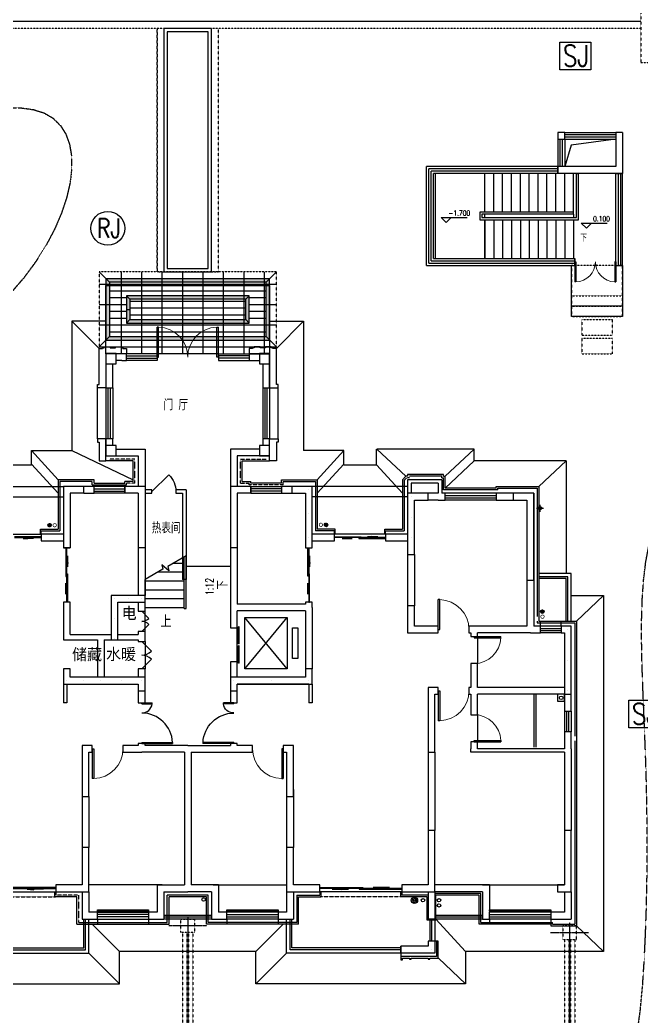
# Model space of a CAD drawing. Header units: millimetres. Extents: x -124346 to 101329, y -150859 to 114847.
# Drawn here: x -21375 to -3154, y -89195 to -59945 of the extents above; entities that cross this region are included whole.
import ezdxf

# ---------------------------------------------------------------- set-up
doc = ezdxf.new("R2010")
doc.units = ezdxf.units.MM
doc.linetypes.add('DASH', pattern=[0.35, 0.25, -0.1])
doc.linetypes.add('DOTE', pattern=[2.42, 2, -0.2, 0.02, -0.2])
for name, color, linetype in [('-2', 2, 'Continuous'), ('-4', 4, 'Continuous'), ('0-室外安防管网', 7, 'Continuous'), ('arch', 251, 'Continuous'), ('arthtext', 7, 'Continuous'), ('cont', 8, 'DASH'), ('hatch', 251, 'Continuous'), ('la', 33, 'Continuous'), ('噢噢噢噢1', 1, 'Continuous'), ('室外安防管网', 7, 'Continuous')]:
    doc.layers.add(name, color=color, linetype=linetype)
doc.styles.add('_HZTXT', font='TSSDENG', dxfattribs={"bigfont": 'TSSDCHN'})
doc.styles.add('_TCH_DIM', font='SIMPLEX', dxfattribs={"bigfont": 'GBCBIG'})
doc.styles.add('_TEL_DIM', font='SIMPLEX', dxfattribs={"width": 0.8, "height": 3.5, "bigfont": 'HZTXT'})
doc.styles.add('LU', font='tssdeng.shx', dxfattribs={"width": 0.8, "bigfont": 'tssdchn.shx'})
pattern_1 = [(127.5, (-59709134.44, -46142422.905), (-48.941323733, -1.600031296), [0, -38.608, 0, -43.18, 0, -41.275]), (97.5, (-59709134.44, -46142422.905), (-71.682510057, 44.952328314), [0, -20.828, 0, -34.798, 0, -13.335]), (57.5, (-59709134.44, -46142454.147), (-0.143718468, 79.099237024), [0, -12.7, 0, -45.72, 0, -59.69]), (47.5, (-59709134.44, -46142454.15), (-22.292932326, 76.35564525), [0, -6.35, 0, -29.972, 0, -34.29])]

# ---------------------------------------------------------------- blocks, each defined once
blk = doc.blocks.new('A$C57F33146')
at = {"layer": 'arch'}
h = blk.add_hatch(dxfattribs=at)
h.set_pattern_fill('ANSI31', color=0, scale=5, angle=180, style=0)
h.set_pattern_definition([(135, (-702092.5635, 316916.0965), (5.612660076, 5.612660076), [])])
h.paths.add_polyline_path([(50946, -837, -1), (50846, -837, -1)])
h = blk.add_hatch(dxfattribs=at)
h.set_pattern_fill('ANSI31', color=0, scale=5, angle=180, style=0)
h.set_pattern_definition([(45, (811994.265, 316927.6426), (-5.612660076, 5.612660076), [])])
h.paths.add_polyline_path([(58956, -826, 1), (59056, -826, 1)])
h = blk.add_hatch(dxfattribs=at)
h.set_pattern_fill('ANSI31', color=0, scale=5, angle=180, style=0)
h.set_pattern_definition([(135, (-687637.185, 314377.91), (5.61266008, 5.612660075), [])])
h.paths.add_polyline_path([(65401, -3375, -1), (65301, -3375, -1)])
at = {"color": 0, "extrusion": (0, 0, -1)}
for p, q in [((54095, 4978), (54050, 4978)), ((54050, 4100), (54050, 4978)), ((54095, 4100), (54095, 4978)), ((55805, 4978), (55850, 4978)), ((55805, 4100), (55805, 4978)), ((55850, 4100), (55850, 4978)), ((54050, 4100), (54095, 4100)), ((55850, 4100), (55805, 4100)), ((55850, 4200), (56750, 4200)), ((56750, 4133), (55850, 4133)), ((56750, 4067), (55850, 4067)), ((55850, 4000), (56750, 4000)), ((56800, 300), (57700, 300)), ((57700, 233), (56800, 233)), ((57700, 167), (56800, 167)), ((56800, 100), (57700, 100)), ((63350, -4100), (64130, -4100)), ((63350, -4100), (63350, -4140)), ((63350, -4140), (64130, -4140)), ((64130, -4140), (64130, -4100))]:
    blk.add_line(p, q, dxfattribs=at)
at = {"color": 0}
for p, q in [((54050, 4200), (53150, 4200)), ((53150, 4133), (54050, 4133)), ((53150, 4067), (54050, 4067)), ((54050, 4000), (53150, 4000)), ((52550, 3200), (52550, 1700)), ((52617, 1700), (52617, 3200)), ((52683, 1700), (52683, 3200)), ((52750, 3200), (52750, 1700)), ((57150, 3200), (57150, 1700)), ((57217, 1700), (57217, 3200)), ((57283, 1700), (57283, 3200)), ((57350, 3200), (57350, 1700)), ((53900, 150), (54395, 645)), ((53100, 300), (52200, 300)), ((52200, 233), (53100, 233)), ((52200, 167), (53100, 167)), ((53100, 100), (52200, 100)), ((64000, 100), (62500, 100)), ((62500, 33), (64000, 33)), ((62500, -33), (64000, -33)), ((64000, -100), (62500, -100)), ((62300, -3900), (62300, -3022)), ((62345, -3022), (62300, -3022)), ((62345, -3900), (62345, -3022)), ((53600, -3360), (53812, -3572)), ((53600, -3960), (53812, -3748)), ((65900, -3800), (65300, -3800)), ((56400, -4850), (56400, -3850)), ((56438, -4317), (56438, -3817)), ((56459, -3817), (56438, -3817)), ((56459, -4317), (56459, -3817)), ((62300, -3900), (62345, -3900)), ((65300, -3867), (65900, -3867)), ((65300, -3933), (65900, -3933)), ((65900, -4000), (65300, -4000)), ((53600, -4250), (53883, -4533)), ((56459, -4317), (56438, -4317)), ((56459, -4383), (56438, -4383)), ((56438, -4883), (56438, -4383)), ((56459, -4883), (56459, -4383)), ((53600, -5050), (53883, -4767)), ((56459, -4883), (56438, -4883)), ((62300, -5700), (62300, -6577)), ((62300, -5700), (62345, -5700)), ((62345, -5700), (62345, -6577)), ((53600, -6080), (53600, -6050)), ((53600, -6050), (53902, -6050)), ((53600, -6080), (53902, -6080)), ((53902, -6080), (53902, -6050)), ((55998, -6080), (55998, -6050)), ((56300, -6050), (55998, -6050)), ((56300, -6080), (55998, -6080)), ((56300, -6080), (56300, -6050)), ((66000, -6300), (66000, -6900)), ((66067, -6900), (66067, -6300)), ((66133, -6900), (66133, -6300)), ((66200, -6300), (66200, -6900)), ((62345, -6577), (62300, -6577)), ((53598, -7220), (53598, -7250)), ((53598, -7220), (54503, -7220)), ((53598, -7250), (54503, -7250)), ((54503, -7220), (54503, -7250)), ((55397, -7220), (55397, -7250)), ((56302, -7220), (55397, -7220)), ((56302, -7250), (55397, -7250)), ((56302, -7220), (56302, -7250)), ((63350, -7160), (64130, -7160)), ((63350, -7200), (63350, -7160)), ((63350, -7200), (64130, -7200)), ((64130, -7160), (64130, -7200)), ((52150, -7400), (52150, -8277)), ((52150, -7400), (52195, -7400)), ((52195, -7400), (52195, -8277)), ((57705, -7400), (57705, -8277)), ((57750, -7400), (57705, -7400)), ((57750, -7400), (57750, -8277)), ((52195, -8277), (52150, -8277)), ((57705, -8277), (57750, -8277)), ((61589, -11942), (61508, -11861)), ((61589, -11942), (61508, -11861)), ((61632, -11937), (61512, -11817)), ((61632, -11937), (61512, -11817)), ((61666, -11916), (61534, -11784)), ((61666, -11916), (61534, -11784)), ((61687, -11885), (61565, -11763)), ((61687, -11885), (61565, -11763)), ((61694, -11842), (61610, -11758)), ((61694, -11842), (61610, -11758)), ((52300, -12200), (53800, -12200)), ((53800, -12267), (52300, -12267)), ((57600, -12200), (56100, -12200)), ((56100, -12267), (57600, -12267)), ((65600, -12200), (63800, -12200)), ((63800, -12267), (65600, -12267)), ((53800, -12333), (52300, -12333)), ((52300, -12400), (53800, -12400)), ((56100, -12333), (57600, -12333)), ((57600, -12400), (56100, -12400)), ((63800, -12333), (65600, -12333)), ((65600, -12400), (63800, -12400))]:
    blk.add_line(p, q, dxfattribs=at)
at = {"color": 0, "linetype": 'Continuous'}
for p, q in [((60225, -1175), (60348, -1161)), ((60348, -1161), (60348, -1175)), ((50650, -1175), (49864, -1175)), ((49864, -1200), (50650, -1200)), ((50425, -1225), (50125, -1225)), ((50125, -1225), (50248, -1239)), ((50248, -1239), (50248, -1225)), ((50650, -1200), (50650, -1175)), ((59250, -1175), (60036, -1175)), ((59250, -1200), (59250, -1175)), ((60036, -1200), (59250, -1200)), ((59475, -1225), (59775, -1225)), ((59775, -1225), (59652, -1239)), ((59652, -1239), (59652, -1225)), ((60750, -1200), (59971, -1200)), ((59971, -1200), (59971, -1225)), ((59971, -1225), (60750, -1225)), ((60036, -1175), (60036, -1200)), ((60525, -1175), (60225, -1175)), ((60750, -1225), (60750, -1200)), ((58475, -2331), (58475, -1500)), ((58475, -1500), (58500, -1500)), ((58500, -1500), (58500, -2331)), ((58525, -1740), (58525, -2060)), ((58525, -2060), (58539, -1929)), ((58539, -1929), (58525, -1929)), ((58500, -2331), (58475, -2331)), ((58525, -2262), (58500, -2262)), ((58500, -2262), (58500, -3100)), ((58525, -3100), (58525, -2262)), ((58475, -2540), (58461, -2672)), ((58475, -2860), (58475, -2540)), ((58461, -2672), (58475, -2672)), ((58500, -3100), (58525, -3100)), ((51075, -11475), (49817, -11475)), ((49817, -11500), (51075, -11500)), ((50715, -11525), (50235, -11525)), ((50235, -11525), (50432, -11539)), ((50432, -11539), (50432, -11525)), ((51075, -11500), (51075, -11475)), ((58825, -11475), (60083, -11475)), ((58825, -11500), (58825, -11475)), ((60083, -11500), (58825, -11500)), ((59185, -11525), (59665, -11525)), ((59665, -11525), (59468, -11539)), ((59468, -11539), (59468, -11525)), ((61225, -11500), (59979, -11500)), ((59979, -11500), (59979, -11525)), ((59979, -11525), (61225, -11525)), ((60083, -11475), (60083, -11500)), ((60385, -11475), (60582, -11461)), ((60865, -11475), (60385, -11475)), ((60582, -11461), (60582, -11475)), ((61225, -11525), (61225, -11500))]:
    blk.add_line(p, q, dxfattribs=at)
at = {"color": 0, "linetype": 'Continuous', "extrusion": (0, 0, -1)}
for p, q in [((51375, -1500), (51375, -2338)), ((51400, -1500), (51375, -1500)), ((51400, -2338), (51400, -1500)), ((51425, -1740), (51425, -2060)), ((51425, -2060), (51439, -1929)), ((51439, -1929), (51425, -1929)), ((51375, -2338), (51400, -2338)), ((51400, -3100), (51400, -2269)), ((51400, -2269), (51425, -2269)), ((51425, -2269), (51425, -3100)), ((51375, -2540), (51361, -2671)), ((51375, -2860), (51375, -2540)), ((51361, -2671), (51375, -2671)), ((51425, -3100), (51400, -3100))]:
    blk.add_line(p, q, dxfattribs=at)
at = {"color": 0}
blk.add_circle((61600, -11850), 94, dxfattribs=at)
blk.add_circle((61600, -11850), 94, dxfattribs=at)
at = {"color": 0, "lineweight": 13, "extrusion": (0, 0, -1)}
for centre, radius, start, end in [((-54072, 4100), 878, 91.4693, 180), ((-55827, 4100), 878, 0, 88.5307), ((-63350, -4120), 780, 181.4693, 270)]:
    blk.add_arc(centre, radius, start, end, dxfattribs=at)
at = {"color": 0, "lineweight": 13}
for centre, radius, start, end in [((62322, -3900), 878, 0, 88.5307), ((62322, -5700), 878, 271.4693, 0), ((63350, -7180), 780, 1.4693, 90), ((52172, -7400), 878, 271.4693, 0), ((57727, -7400), 878, 180, 268.5307)]:
    blk.add_arc(centre, radius, start, end, dxfattribs=at)
at = {"color": 0, "extrusion": (0, 0, -1)}
for centre, major_axis, start_param, end_param in [((53900, 150), (495, 495), 0, 0.785398), ((56297, -6049), (213, 213), 2.352527, 3.823972), ((56302, -7256), (640, 640), 3.966248, 5.492966)]:
    blk.add_ellipse(centre, major_axis=major_axis, ratio=1, start_param=start_param, end_param=end_param, dxfattribs=at)
at = {"color": 0}
for centre, major_axis, start_param, end_param in [((53600, -3360), (-212, 212), 2.356194, 3.141593), ((53600, -3960), (-212, 212), -1.570796, -0.785398), ((53600, -4250), (-283, 283), 2.356194, 3.141593), ((53600, -5050), (-283, 283), -1.570796, -0.785398), ((53603, -6049), (-213, 213), 2.352527, 3.823972), ((53598, -7256), (-640, 640), 3.966248, 5.492966)]:
    blk.add_ellipse(centre, major_axis=major_axis, ratio=1, start_param=start_param, end_param=end_param, dxfattribs=at)
at = {"layer": 'arch', "color": 0, "ltscale": 0.5}
for p, q in [((51550, 5150), (51550, 1355)), ((52550, 5150), (51550, 5150)), ((51550, 5150), (52350, 4350)), ((57350, 5150), (58350, 5150)), ((58350, 5150), (57550, 4350)), ((58350, 5150), (58350, 1355)), ((50367, 1355), (51150, 500)), ((50367, 955), (50367, 1355)), ((50367, 1355), (51550, 1355)), ((51550, 1355), (53350, 500)), ((59532, 1355), (58350, 1355)), ((59532, 1355), (58750, 500)), ((59532, 955), (59532, 1355)), ((60488, 932), (60488, 1393)), ((63353, 1401), (60497, 1401)), ((60497, 1401), (61350, 600)), ((63353, 1401), (62500, 600)), ((63353, 1051), (63353, 1401)), ((49411, 932), (50367, 932)), ((50367, 955), (51150, 100)), ((53350, 1050), (52547, 1050)), ((53350, 450), (53350, 1050)), ((56550, 450), (56550, 1050)), ((56550, 1050), (57350, 1050)), ((59532, 955), (58750, 100)), ((59532, 932), (60488, 932)), ((60488, 932), (61250, 100)), ((63353, 1051), (62500, 251)), ((66050, 1051), (63346, 1051)), ((66050, 1051), (65250, 300)), ((66050, 1051), (66050, -2250)), ((61350, 600), (61250, 499)), ((61400, 600), (61350, 599)), ((62450, 650), (61400, 650)), ((61400, 650), (61400, 600)), ((62450, 600), (62450, 650)), ((62450, 600), (62500, 600)), ((62500, 250), (62500, 600)), ((51150, 500), (51150, -950)), ((52200, 500), (51150, 500)), ((52200, 400), (52200, 500)), ((52200, 400), (53100, 400)), ((52200, 400), (52200, 400)), ((53350, 450), (53100, 450)), ((53100, 400), (53100, 450)), ((56550, 450), (56800, 450)), ((56800, 400), (56800, 450)), ((57700, 400), (56800, 400)), ((57700, 500), (58750, 500)), ((57700, 400), (57700, 500)), ((57700, 400), (57700, 400)), ((58750, 500), (58750, -950)), ((61250, 499), (61250, -950)), ((62500, 500), (62500, 500)), ((64000, 300), (65250, 300)), ((64000, 250), (64000, 300)), ((65250, 300), (65250, -3650)), ((64000, 250), (62500, 250)), ((62500, 250), (62500, 250)), ((64000, 250), (64000, 250)), ((50630, -1100), (50630, -950)), ((50630, -950), (51150, -950)), ((59270, -950), (58750, -950)), ((59270, -1100), (59270, -950)), ((60730, -1100), (60730, -950)), ((60730, -950), (61250, -950)), ((56200, -2050), (54900, -2050)), ((66200, -2899), (67150, -2899)), ((67150, -2899), (66350, -3650)), ((67150, -2899), (67150, -13350)), ((53700, -3960), (53700, -3360)), ((65250, -3650), (66350, -3650)), ((65300, -3800), (65300, -3650)), ((65900, -3800), (65900, -3650)), ((66350, -3650), (66350, -12600)), ((53700, -4250), (53700, -5050)), ((63450, -4100), (63450, -4900)), ((63450, -6389), (63450, -7189)), ((51045, -11600), (51045, -11750)), ((58855, -11600), (58855, -11750)), ((61195, -11600), (61195, -11750)), ((51700, -11750), (51045, -11750)), ((51700, -12550), (51700, -11750)), ((55500, -11750), (54400, -11750)), ((54400, -12550), (54400, -11750)), ((55500, -12550), (55500, -11750)), ((58200, -11750), (58855, -11750)), ((58200, -12550), (58200, -11750)), ((61970, -11750), (61195, -11750)), ((61970, -12430), (61970, -11750)), ((63500, -11700), (62230, -11700)), ((62230, -12430), (62230, -11700)), ((63500, -12550), (63500, -11700)), ((51700, -12550), (54400, -12550)), ((52950, -13350), (52150, -12550)), ((52300, -12400), (52300, -12550)), ((53800, -12400), (53800, -12550)), ((58200, -12550), (55500, -12550)), ((56100, -12400), (56100, -12550)), ((56950, -13350), (57750, -12550)), ((57600, -12400), (57600, -12550)), ((62230, -12430), (61970, -12430)), ((63101, -13350), (62230, -12400)), ((65600, -12550), (63500, -12550)), ((63800, -12400), (63800, -12550)), ((65600, -12400), (65600, -12600)), ((65600, -12600), (66350, -12600)), ((66350, -12600), (67150, -13350)), ((62250, -13050), (62250, -13500)), ((62250, -13050), (62250, -13500)), ((52950, -14300), (52050, -13400)), ((56950, -13350), (52950, -13350)), ((56950, -14300), (57850, -13400)), ((67150, -13350), (63101, -13350)), ((62250, -13500), (61201, -13500)), ((62301, -13550), (63101, -14300))]:
    blk.add_line(p, q, dxfattribs=at)
at = {"layer": 'arch', "color": 0}
for p, q in [((53016, 4200), (52850, 4200)), ((53150, 4200), (53016, 4200)), ((53150, 4000), (53150, 4200)), ((55850, 4200), (54050, 4200)), ((54050, 4133), (54050, 4000)), ((55850, 4133), (55850, 4000)), ((57050, 4200), (56750, 4200)), ((56750, 4200), (56750, 4000)), ((52550, 3900), (52550, 3200)), ((52750, 3200), (52750, 3900)), ((53016, 4000), (52850, 4000)), ((53016, 4000), (53150, 4000)), ((56750, 4000), (57050, 4000)), ((57150, 3900), (57150, 3200)), ((57350, 3200), (57350, 3900)), ((52550, 3200), (52750, 3200)), ((57150, 3200), (57350, 3200)), ((52750, 1700), (52550, 1700)), ((52550, 1700), (52550, 1500)), ((52750, 1500), (52750, 1700)), ((57350, 1700), (57150, 1700)), ((57150, 1700), (57150, 1500)), ((57350, 1500), (57350, 1700)), ((52550, 1201), (52550, 1200)), ((52550, 1200), (53500, 1200)), ((52850, 1400), (53700, 1400)), ((53500, 1200), (53500, 300)), ((53700, 1400), (53700, 300)), ((56200, 1400), (56200, 300)), ((57050, 1400), (56200, 1400)), ((56400, 1200), (56400, 300)), ((57350, 1200), (56400, 1200)), ((57350, 1200), (57350, 1201)), ((62400, 600), (61450, 600)), ((48508, 300), (51308, 300)), ((51200, 450), (51200, -1000)), ((52150, 450), (51200, 450)), ((51300, 300), (51300, -1200)), ((51899, 300), (51300, 300)), ((51899, 100), (51899, 300)), ((52200, 300), (51899, 300)), ((52150, 350), (53150, 350)), ((52200, 100), (52200, 300)), ((53700, 300), (53100, 300)), ((53100, 100), (53100, 300)), ((53100, 300), (53100, 100)), ((53150, 350), (53150, 400)), ((53700, 300), (53700, -1500)), ((56200, 300), (56200, -1500)), ((56800, 300), (56200, 300)), ((56750, 350), (56750, 400)), ((56800, 300), (56800, 100)), ((56800, 100), (56800, 300)), ((58000, 300), (57700, 300)), ((57700, 300), (57700, 100)), ((57750, 450), (58700, 450)), ((58600, 300), (58000, 300)), ((58000, 300), (58000, 100)), ((58600, -1500), (58600, 300)), ((61408, 300), (58608, 300)), ((58700, 450), (58700, -1000)), ((61300, 479), (61300, -1000)), ((61400, 499), (61400, 100)), ((62400, 499), (61400, 499)), ((61500, 399), (61500, 100)), ((62300, 399), (61500, 399)), ((62300, 399), (62300, 100)), ((62400, 499), (62400, 100)), ((62450, 200), (62450, 550)), ((48500, 0), (51300, 0)), ((51500, 100), (51500, -1200)), ((51899, 100), (51500, 100)), ((51899, 100), (52200, 100)), ((53500, 100), (53100, 100)), ((53500, 100), (53500, -1500)), ((53900, 200), (53700, 200)), ((53700, 200), (53700, 100)), ((53700, 100), (53900, 100)), ((53900, 100), (53900, 200)), ((54900, 200), (54600, 200)), ((54600, 200), (54600, 100)), ((54600, 100), (54800, 100)), ((54800, 100), (54800, -2426)), ((54900, 200), (54900, -2426)), ((56400, 100), (56400, -1500)), ((56800, 100), (56400, 100)), ((57700, 100), (58000, 100)), ((58000, 100), (58400, 100)), ((58400, 100), (58400, -1500)), ((58500, 200), (58500, 200)), ((61400, 0), (58600, 0)), ((61400, 100), (61400, -1700)), ((62000, 100), (61400, 100)), ((61500, 0), (61500, 0)), ((62000, -100), (62000, 100)), ((62300, 100), (62000, 100)), ((62500, 100), (62400, 100)), ((64050, 200), (62450, 200)), ((62500, -100), (62500, 100)), ((64500, 100), (64000, 100)), ((64000, 100), (64000, -100)), ((64050, 250), (65200, 250)), ((65100, 100), (64500, 100)), ((64500, 100), (64500, -100)), ((65100, 100), (65100, -3800)), ((65100, 100), (65100, 100)), ((65100, -2450), (65100, 100)), ((65200, 250), (65200, -3520)), ((61600, -1700), (61600, -100)), ((61600, -100), (62000, -100)), ((62300, -100), (62000, -100)), ((62300, -100), (62500, -100)), ((64000, -100), (64500, -100)), ((64500, -100), (64900, -100)), ((64900, -100), (64900, -2450)), ((65282, -239), (65282, -439)), ((58500, -500), (58500, -500)), ((65182, -339), (65382, -339)), ((61500, -600), (61500, -600)), ((49150, -1100), (50650, -1100)), ((50650, -1000), (51200, -1000)), ((51300, -1100), (50650, -1100)), ((50650, -1100), (50650, -1300)), ((59250, -1100), (58600, -1100)), ((59250, -1000), (58700, -1000)), ((59250, -1300), (59250, -1100)), ((60750, -1100), (59250, -1100)), ((60750, -1000), (61300, -1000)), ((61400, -1100), (60750, -1100)), ((60750, -1100), (60750, -1300)), ((50650, -1300), (51300, -1300)), ((51300, -1200), (51300, -1500)), ((51500, -1200), (51500, -1500)), ((58500, -1200), (58500, -1200)), ((58600, -1300), (59250, -1300)), ((60750, -1300), (61400, -1300)), ((61500, -1200), (61500, -1200)), ((51500, -1500), (51300, -1500)), ((51300, -1500), (51500, -1500)), ((53700, -1500), (53500, -1500)), ((53500, -1500), (53500, -2900)), ((53700, -1500), (53700, -2900)), ((54900, -1734), (54361, -2045)), ((54900, -3250), (54900, -1734)), ((54900, -3280), (54900, -1734)), ((56400, -1500), (56200, -1500)), ((56200, -1500), (56200, -3250)), ((56400, -1500), (56400, -3150)), ((58400, -1500), (58400, -1500)), ((58400, -1500), (58600, -1500)), ((58400, -1500), (58600, -1500)), ((58600, -1500), (58600, -1500)), ((61400, -1700), (61400, -3200)), ((61400, -1700), (61600, -1700)), ((61600, -1700), (61600, -3200)), ((54395, -2175), (54189, -2003)), ((54189, -2003), (54222, -2125)), ((54361, -2045), (54395, -2175)), ((54525, -1950), (54840, -1950)), ((54840, -3280), (54840, -1768)), ((54222, -2125), (53700, -2426)), ((54075, -2210), (54840, -2210)), ((53700, -3250), (53700, -2426)), ((53700, -2470), (54840, -2470)), ((54900, -2426), (54800, -2426)), ((64900, -2450), (64900, -3800)), ((64900, -2450), (65100, -2450)), ((52700, -2900), (52700, -2900)), ((52700, -2900), (52700, -4050)), ((53700, -2900), (52700, -2900)), ((52700, -2900), (52700, -4200)), ((53700, -2730), (54840, -2730)), ((53700, -3100), (53700, -2900)), ((51500, -3100), (51300, -3100)), ((51300, -3100), (51300, -4200)), ((51500, -4050), (51500, -3100)), ((52800, -3000), (52800, -3000)), ((52800, -3000), (52800, -3000)), ((52900, -4200), (52900, -3100)), ((52900, -3100), (53700, -3100)), ((53200, -3000), (53200, -3000)), ((53500, -3100), (53500, -3360)), ((53600, -3000), (53600, -3000)), ((53700, -2990), (54840, -2990)), ((53700, -3360), (53700, -3100)), ((58400, -3150), (56400, -3150)), ((58600, -3100), (58400, -3100)), ((58400, -3100), (58400, -3150)), ((58600, -3250), (58600, -3100)), ((61600, -3200), (61400, -3200)), ((61400, -3200), (61400, -4000)), ((61600, -3800), (61600, -3200)), ((53500, -3360), (53700, -3360)), ((53700, -3250), (54840, -3250)), ((54840, -3280), (54900, -3280)), ((56200, -3250), (56200, -3850)), ((58400, -3350), (56400, -3350)), ((56400, -3850), (56400, -3350)), ((58400, -3350), (58400, -5050)), ((58600, -3250), (58600, -5050)), ((52800, -3575), (52800, -3575)), ((56625, -5050), (56625, -3550)), ((56625, -3550), (57865, -3550)), ((57865, -5050), (56625, -3550)), ((56625, -5050), (57865, -3550)), ((57865, -3550), (57865, -5050)), ((62300, -3800), (61600, -3800)), ((62300, -4000), (62300, -3800)), ((63350, -3800), (63200, -3800)), ((63200, -3800), (63200, -4000)), ((64900, -3800), (63350, -3800)), ((65300, -3800), (65100, -3800)), ((65200, -3650), (65200, -3700)), ((65200, -3700), (66300, -3700)), ((65300, -4000), (65300, -3800)), ((65900, -3800), (65900, -3800)), ((65900, -3800), (65900, -4000)), ((65900, -3800), (65900, -4000)), ((66200, -3800), (65900, -3800)), ((66200, -5800), (66200, -3800)), ((66300, -3700), (66300, -7035)), ((51500, -4050), (52400, -4050)), ((52400, -4050), (52700, -4050)), ((52900, -4050), (53500, -4050)), ((53700, -3960), (53500, -3960)), ((53500, -3960), (53500, -4050)), ((53700, -4150), (53700, -3960)), ((56200, -3850), (56400, -3850)), ((58020, -4750), (58020, -3850)), ((58020, -3850), (58175, -3850)), ((58175, -3850), (58175, -4750)), ((61400, -4000), (62300, -4000)), ((63200, -4000), (63250, -4000)), ((63250, -4000), (63250, -4100)), ((63450, -4100), (63450, -4000)), ((65000, -4000), (63450, -4000)), ((65000, -4000), (65300, -4000)), ((65900, -4000), (65900, -4000)), ((65900, -4000), (66000, -4000)), ((66000, -4000), (66000, -5600)), ((66000, -4000), (66000, -5800)), ((66100, -3900), (66100, -3900)), ((51300, -4200), (52300, -4200)), ((52300, -4200), (52300, -5300)), ((52500, -4200), (52700, -4200)), ((52500, -4200), (52500, -5300)), ((52700, -4200), (52900, -4200)), ((52800, -4150), (52800, -4150)), ((52900, -4200), (53500, -4200)), ((53500, -4200), (53500, -4250)), ((53500, -4250), (53700, -4250)), ((53700, -4250), (53700, -4150)), ((63250, -4100), (63450, -4100)), ((56400, -4850), (56200, -4850)), ((56200, -4850), (56200, -5300)), ((56400, -5300), (56400, -4850)), ((58175, -4750), (58020, -4750)), ((63450, -4900), (63250, -4900)), ((63250, -4900), (63250, -5600)), ((63450, -5600), (63450, -4900)), ((66100, -4800), (66100, -4800)), ((51300, -5050), (51300, -5500)), ((51500, -5050), (51300, -5050)), ((51500, -5300), (51500, -5050)), ((53700, -5050), (53500, -5050)), ((53500, -5050), (53500, -5300)), ((53700, -5300), (53700, -5050)), ((57865, -5050), (56625, -5050)), ((58600, -5050), (58400, -5050)), ((58400, -5050), (58400, -5300)), ((58600, -5500), (58600, -5050)), ((51300, -5500), (53500, -5500)), ((51300, -5500), (51300, -6050)), ((51400, -5400), (51400, -5400)), ((51400, -5500), (52400, -5500)), ((51400, -5500), (51400, -5500)), ((51400, -5500), (51400, -6050)), ((53700, -5300), (51500, -5300)), ((51900, -5400), (51900, -5400)), ((52400, -5400), (52400, -5400)), ((52400, -5400), (52400, -5400)), ((52400, -5500), (53500, -5500)), ((53000, -5400), (53000, -5400)), ((53500, -5500), (53500, -5700)), ((53600, -5400), (53600, -5400)), ((53700, -5700), (53700, -5300)), ((58400, -5300), (56200, -5300)), ((56200, -5300), (56200, -5700)), ((56300, -5400), (56300, -5400)), ((58500, -5500), (56400, -5500)), ((56400, -5700), (56400, -5500)), ((56400, -5500), (58600, -5500)), ((57400, -5400), (57400, -5400)), ((58500, -5400), (58500, -5400)), ((58500, -5500), (58500, -6050)), ((58600, -5500), (58600, -6050)), ((53500, -5700), (53500, -6050)), ((53500, -5700), (53700, -5700)), ((53700, -6050), (53700, -5700)), ((56200, -5700), (56200, -6050)), ((56200, -5700), (56400, -5700)), ((56400, -6050), (56400, -5700)), ((62000, -5600), (62000, -9800)), ((62000, -5600), (62000, -5600)), ((62300, -5600), (62000, -5600)), ((62000, -5600), (62000, -7500)), ((62200, -7500), (62200, -5800)), ((62200, -5800), (62300, -5800)), ((62300, -5800), (62300, -5600)), ((63250, -5600), (63200, -5600)), ((63200, -5600), (63200, -5800)), ((63200, -5800), (63250, -5800)), ((63250, -5800), (63250, -6400)), ((66000, -5600), (63450, -5600)), ((63450, -6400), (63450, -5800)), ((66000, -5800), (63450, -5800)), ((65100, -5800), (65100, -7350)), ((65160, -5800), (65160, -7350)), ((66000, -5800), (66000, -6300)), ((66000, -5800), (66200, -5800)), ((66100, -5700), (66100, -5700)), ((66200, -6300), (66200, -5800)), ((51400, -6050), (51300, -6050)), ((53500, -6050), (53700, -6050)), ((56200, -6050), (56400, -6050)), ((58600, -6050), (58500, -6050)), ((63250, -6400), (63450, -6400)), ((66000, -6300), (66200, -6300)), ((66200, -6900), (66000, -6900)), ((66000, -6900), (66000, -7400)), ((66200, -7400), (66200, -6900)), ((51850, -7300), (51850, -7300)), ((52150, -7300), (51850, -7300)), ((51850, -7300), (51850, -8800)), ((52150, -7300), (51850, -7300)), ((52150, -7500), (52150, -7300)), ((52150, -7500), (52150, -7300)), ((53500, -7300), (53050, -7300)), ((53050, -7300), (53050, -7500)), ((53700, -7250), (53500, -7250)), ((53500, -7250), (53500, -7300)), ((53700, -7300), (53700, -7250)), ((54950, -7300), (53700, -7300)), ((54950, -7300), (56200, -7300)), ((56400, -7250), (56200, -7250)), ((56200, -7250), (56200, -7300)), ((56400, -7300), (56400, -7250)), ((56850, -7300), (56400, -7300)), ((56850, -7500), (56850, -7300)), ((58050, -7300), (57750, -7300)), ((57750, -7300), (57750, -7500)), ((58050, -7300), (57750, -7300)), ((57750, -7300), (57750, -7500)), ((58050, -7300), (58050, -7300)), ((58050, -8800), (58050, -7300)), ((63450, -7200), (63250, -7200)), ((63250, -7200), (63250, -7400)), ((63450, -7400), (63450, -7200)), ((66300, -7165), (66300, -12550)), ((52050, -8800), (52050, -7500)), ((52050, -7500), (52150, -7500)), ((52150, -7500), (52150, -7500)), ((53050, -7500), (53600, -7500)), ((54850, -7500), (53600, -7500)), ((54850, -7500), (54850, -11400)), ((55050, -7500), (55050, -11400)), ((55050, -7500), (56300, -7500)), ((56300, -7500), (56850, -7500)), ((57750, -7500), (57750, -7500)), ((57750, -7500), (57850, -7500)), ((57850, -7500), (57850, -8800)), ((62000, -7500), (62200, -7500)), ((62200, -7500), (62200, -9800)), ((63250, -7400), (63250, -7400)), ((63250, -7500), (63250, -7400)), ((63350, -7500), (63250, -7500)), ((66000, -7500), (63350, -7500)), ((66000, -7400), (63450, -7400)), ((66000, -7500), (66000, -9800)), ((66200, -7400), (66200, -9800)), ((51850, -8600), (51850, -10300)), ((58050, -8600), (58050, -10300)), ((51850, -8800), (52050, -8800)), ((52050, -8800), (52050, -10300)), ((57850, -8800), (57850, -10300)), ((57850, -8800), (58050, -8800)), ((62200, -9800), (62000, -9800)), ((62000, -9800), (62000, -11400)), ((62200, -11600), (62200, -9800)), ((66200, -9800), (66000, -9800)), ((66000, -9800), (66000, -11400)), ((66200, -11600), (66200, -9800)), ((51850, -10300), (51850, -11400)), ((52050, -10300), (51850, -10300)), ((52050, -11600), (52050, -10300)), ((58050, -10300), (57850, -10300)), ((57850, -10300), (57850, -11600)), ((58050, -11400), (58050, -10300)), ((51075, -11400), (51075, -11400)), ((51075, -11400), (51075, -11600)), ((51850, -11400), (51075, -11400)), ((51075, -11400), (51075, -11600)), ((54050, -11400), (54050, -12200)), ((54050, -11400), (54850, -11400)), ((55850, -11400), (55050, -11400)), ((55850, -11400), (55850, -12200)), ((58825, -11400), (58050, -11400)), ((58825, -11600), (58825, -11400)), ((61225, -11400), (61225, -11400)), ((61225, -11400), (61225, -11600)), ((62000, -11400), (61225, -11400)), ((61225, -11400), (61225, -11600)), ((63800, -11400), (62200, -11400)), ((63600, -11400), (66000, -11400)), ((63800, -11400), (63800, -12200)), ((66000, -11400), (65800, -11400)), ((65800, -11400), (65800, -11600)), ((48675, -11600), (51075, -11600)), ((51075, -11600), (51075, -11600)), ((51075, -11600), (52050, -11600)), ((51850, -11600), (51850, -12400)), ((52050, -11600), (52050, -12200)), ((54250, -11600), (54250, -12400)), ((54250, -11600), (54950, -11600)), ((55650, -11600), (54950, -11600)), ((55650, -11600), (55650, -12400)), ((57850, -11600), (57850, -12200)), ((57850, -11600), (58825, -11600)), ((58050, -11600), (58050, -12400)), ((61225, -11600), (58825, -11600)), ((61225, -11600), (61225, -11600)), ((61225, -11600), (62200, -11600)), ((62000, -11600), (62000, -12400)), ((62200, -11600), (62200, -12400)), ((63600, -11600), (62200, -11600)), ((63550, -11650), (62200, -11650)), ((63550, -12500), (63550, -11650)), ((63600, -11600), (63600, -12400)), ((65800, -11600), (66200, -11600)), ((66000, -11600), (66000, -12200)), ((66200, -11600), (66200, -12400)), ((55550, -11700), (54350, -11700)), ((54350, -12500), (54350, -11700)), ((55550, -12500), (55550, -11700)), ((58150, -11700), (58825, -11700)), ((58150, -11700), (58150, -12500)), ((62000, -11700), (61225, -11700)), ((52300, -12200), (52050, -12200)), ((52300, -12400), (52300, -12200)), ((54050, -12200), (53800, -12200)), ((53800, -12200), (53800, -12400)), ((56100, -12200), (55850, -12200)), ((56100, -12400), (56100, -12200)), ((57850, -12200), (57600, -12200)), ((57600, -12200), (57600, -12400)), ((63800, -12400), (63800, -12200)), ((66000, -12200), (65600, -12200)), ((65600, -12200), (65600, -12400)), ((51750, -12500), (54350, -12500)), ((51850, -12400), (52300, -12400)), ((53800, -12400), (54250, -12400)), ((58150, -12500), (55550, -12500)), ((55650, -12400), (56100, -12400)), ((57600, -12400), (58050, -12400)), ((62200, -12400), (62000, -12400)), ((63550, -12500), (65650, -12500)), ((63600, -12400), (63800, -12400)), ((65600, -12400), (66200, -12400)), ((65650, -12550), (65650, -12500)), ((65650, -12550), (66300, -12550)), ((62000, -13050), (62000, -13200)), ((62200, -13050), (62000, -13050)), ((62200, -13050), (62200, -13400)), ((62000, -13200), (61200, -13200)), ((61200, -13400), (61200, -13200)), ((62200, -13400), (61200, -13400))]:
    blk.add_line(p, q, dxfattribs=at)
at = {"layer": 'arch', "color": 0, "linetype": 'DASH'}
for p, q in [((53400, 1100), (52650, 1100)), ((53400, 400), (53400, 1100)), ((56500, 400), (56500, 1100)), ((56500, 1100), (57250, 1100)), ((61450, 600), (61450, 550)), ((62400, 550), (62400, 600)), ((52150, 350), (52150, 450)), ((53400, 400), (53150, 400)), ((56500, 400), (56750, 400)), ((57750, 350), (56750, 350)), ((57750, 350), (57750, 450)), ((61371, 550), (61300, 479)), ((61450, 550), (61371, 550)), ((62400, 550), (62450, 550)), ((64050, 200), (64050, 250)), ((50650, -1100), (50650, -1000)), ((59250, -1100), (59250, -1000)), ((60750, -1100), (60750, -1000)), ((51075, -11600), (51075, -11700)), ((58825, -11600), (58825, -11700)), ((61225, -11600), (61225, -11700)), ((48705, -11750), (51068, -11750)), ((51750, -11700), (51075, -11700)), ((51750, -12500), (51750, -11700)), ((61195, -11750), (58832, -11750))]:
    blk.add_line(p, q, dxfattribs=at)
at = {"layer": 'arch', "color": 0}
for points in [[(52550, 4200), (52550, 6200), (57350, 6200), (57350, 4200)], [(52300, 1700), (52300, 3200)], [(57600, 1700), (57600, 3200)], [(66200, -3650), (66200, -2250), (65250, -2250)], [(66100, -3650), (66100, -2350), (65250, -2350)], [(66050, -3650), (66050, -2400), (65250, -2400)], [(54200, -11400), (52050, -11400)], [(55700, -11400), (57850, -11400)], [(53800, -12130), (53800, -12170), (52300, -12170), (52300, -12130), (53800, -12130)], [(57600, -12130), (57600, -12170), (56100, -12170), (56100, -12130), (57600, -12130)], [(65600, -12130), (65600, -12170), (63800, -12170), (63800, -12130), (65600, -12130)], [(47700, -12300), (47700, -13400), (52050, -13400), (52050, -12400)], [(48700, -13300), (51950, -13300), (51950, -12400)], [(48700, -13250), (51900, -13250), (51900, -12400)], [(55650, -12300), (54250, -12300)], [(55650, -12350), (54250, -12350)], [(55650, -12400), (54250, -12400)], [(62200, -12300), (62200, -13400), (57850, -13400), (57850, -12400)], [(61200, -13300), (57950, -13300), (57950, -12400)], [(61200, -13250), (58000, -13250), (58000, -12400)], [(62050, -12400), (62050, -13050)], [(62100, -12400), (62100, -13050)], [(63599, -12300), (62200, -12300)], [(63599, -12350), (62200, -12350)], [(63599, -12400), (62200, -12400)], [(61200, -13200), (61200, -13600), (61250, -13600), (61250, -13550), (61450, -13550), (61450, -13580), (61500, -13580), (61500, -13550), (62000, -13550), (62000, -13580), (62050, -13580), (62050, -13550), (62300, -13550), (62300, -13050), (62000, -13050)], [(62100, -13300), (62100, -13300)]]:
    blk.add_lwpolyline(points, dxfattribs=at)
for points in [[(52350, 4200), (52350, 4350), (52450, 4350), (52450, 4370), (52500, 4370), (52500, 4400), (52670, 4400), (52670, 4370), (52830, 4370), (52830, 4400), (53000, 4400), (53000, 4370), (53050, 4370), (53050, 4350), (53150, 4350), (53150, 4200), (52550, 4200), (52550, 3200), (52350, 3200), (52300, 3200), (52300, 3300), (52350, 3300)], [(57550, 4200), (57550, 4350), (57450, 4350), (57450, 4370), (57400, 4370), (57400, 4400), (57230, 4400), (57230, 4370), (57070, 4370), (57070, 4400), (56900, 4400), (56900, 4370), (56850, 4370), (56850, 4350), (56750, 4350), (56750, 4200), (57350, 4200), (57350, 3200), (57550, 3200), (57600, 3200), (57600, 3300), (57550, 3300)], [(52550, 3900), (52850, 3900), (52850, 4201), (52550, 4201)], [(57050, 3900), (57350, 3900), (57350, 4201), (57050, 4201)], [(52550, 1700), (52350, 1700), (52300, 1700), (52300, 1600), (52350, 1600), (52350, 1050), (52547, 1050)], [(52550, 1201), (52850, 1201), (52850, 1500), (52550, 1500)], [(57050, 1201), (57350, 1201), (57350, 1500), (57050, 1500)], [(57350, 1700), (57550, 1700), (57600, 1700), (57600, 1600), (57550, 1600), (57550, 1050), (57350, 1050)], [(66000, -5800), (65800, -5800), (65800, -6000), (66000, -6000)]]:
    blk.add_lwpolyline(points, close=True, dxfattribs=at)
at = {"layer": 'arch', "color": 0, "const_width": 20}
for points in [[(51096, -837, -1), (50996, -837, -1), (51096, -837, -1)], [(58806, -825, 1), (58906, -825, 1), (58806, -825, 1)], [(65306, -3521, 1), (65406, -3522, 1), (65306, -3521, 1)]]:
    blk.add_lwpolyline(points, format="xyb", dxfattribs=at)
at = {"layer": 'arch', "color": 0, "ltscale": 0.5}
for points in [[(46800, -13350), (46800, -14300), (52950, -14300), (52950, -13350)], [(63101, -13350), (63101, -14300), (56950, -14300), (56950, -13350)]]:
    blk.add_lwpolyline(points, dxfattribs=at)
at = {"layer": 'arch', "color": 0}
for centre in [(65282, -339), (50896, -837), (59006, -826), (65351, -3375), (65903, -5906)]:
    blk.add_circle(centre, 50, dxfattribs=at)
at = {"layer": 'arch', "color": 0, "linetype": 'Continuous'}
for centre in [(55413, -11827), (61850, -11850), (62320, -11850), (62320, -12000)]:
    blk.add_circle(centre, 50, dxfattribs=at)
at = {"layer": 'arthtext', "color": 0, "style": 'LU', "width": 0.8}
for s, p in [('门 厅', (54238, 2539)), ('热表间', (53893, -1078))]:
    blk.add_text(s, height=320, dxfattribs=at).set_placement(p)
at = {"layer": 'arthtext', "color": 0, "style": '_TCH_DIM', "width": 0.705882}
blk.add_text('1:12', height=238, rotation=90, dxfattribs=at).set_placement((55709, -2890))
at = {"layer": 'arthtext', "color": 0, "style": '_TCH_DIM'}
blk.add_text('下', height=270, rotation=90, dxfattribs=at).set_placement((56115, -2722))
at = {"layer": 'arthtext', "color": 0}
for s, height, p in [('电', 338, (53010, -3590)), ('储藏', 337.6, (51558, -4797)), ('水暖', 337.6, (52553, -4791))]:
    blk.add_text(s, height=height, dxfattribs=at).set_placement(p)
at = {"layer": 'arthtext', "color": 0, "style": '_HZTXT'}
blk.add_text('上', height=350, dxfattribs=at).set_placement((54144, -3835))
blk = doc.blocks.new('xywq')
at = {"layer": '-2', "color": 0, "linetype": 'DASH', "ltscale": 0.001, "flags": 128}
for points in [[(56275, -200), (56275, -4250)], [(56325, -200), (56325, -4250)], [(67475, -400), (67475, -4250)], [(67525, -400), (67525, -4250)]]:
    blk.add_lwpolyline(points, dxfattribs=at)
at = {"layer": '-4', "color": 0, "linetype": 'DASH', "ltscale": 0.001, "flags": 128}
for points in [[(56100, 200), (56500, 200), (56500, -200), (56100, -200)], [(67700, 0), (67300, 0), (67300, -400), (67700, -400)]]:
    blk.add_lwpolyline(points, close=True, dxfattribs=at)
at = {"layer": 'la', "color": 0, "linetype": 'DASH', "ltscale": 0.001, "flags": 128}
for points in [[(56150, -200), (56150, -4250)], [(56450, -200), (56450, -4250)], [(67350, -400), (67350, -4250)], [(67650, -400), (67650, -4250)]]:
    blk.add_lwpolyline(points, dxfattribs=at)
at = {"layer": '噢噢噢噢1', "color": 0, "linetype": 'DOTE', "ltscale": 0.3}
blk.add_line((67500, 100), (67500, -5028), dxfattribs=at)
at = {"layer": '噢噢噢噢1', "color": 0, "linetype": 'DOTE', "ltscale": 0.3, "flags": 128}
for points in [[(56300, 250), (56300, -5075)], [(56857, 0), (55743, 0)], [(66943, -200), (68058, -200)]]:
    blk.add_lwpolyline(points, dxfattribs=at)
blk = doc.blocks.new('$DorLib2D$00000002')
at = {"color": 0}
for p, q in [((-0.5, 0), (-0.5, 0.4875)), ((-0.475, 0.4875), (-0.5, 0.4875)), ((-0.475, 0), (-0.475, 0.4875)), ((0.475, 0), (0.475, 0.4875)), ((0.475, 0.4875), (0.5, 0.4875)), ((0.5, 0), (0.5, 0.4875)), ((-0.5, 0), (-0.475, 0)), ((0.5, 0), (0.475, 0))]:
    blk.add_line(p, q, dxfattribs=at)
at = {"color": 0, "lineweight": 13}
for centre, start, end in [((-0.4875, 0), 0, 88.53072), ((0.4875, 0), 91.46928, 180)]:
    blk.add_arc(centre, 0.4875, start, end, dxfattribs=at)
blk = doc.blocks.new('$TCHSYS$WIN2D')
for p, q in [((-0.5, 0.5), (0.5, 0.5)), ((0.5, 0.167), (-0.5, 0.167)), ((0.5, -0.167), (-0.5, -0.167)), ((-0.5, -0.5), (0.5, -0.5))]:
    blk.add_line(p, q)
blk = doc.blocks.new('A$C603A5B81')
at = {"layer": 'arch', "color": 251}
for p, q in [((4050, 3900), (3850, 3900)), ((3850, 3900), (3850, 3700)), ((4050, 3700), (4050, 3900)), ((5750, 3900), (5550, 3900)), ((5550, 3900), (5550, 3700)), ((5750, 3900), (5750, 2700)), ((3850, 3700), (4050, 3700)), ((5550, 3700), (5550, 2900)), ((0, 0), (0, 2900)), ((3850, 2900), (0, 2900)), ((67, 67), (67, 2833)), ((3850, 2833), (67, 2833)), ((133, 133), (133, 2767)), ((3850, 2767), (133, 2767)), ((200, 200), (200, 2700)), ((3850, 2700), (200, 2700)), ((1710, 2700), (250, 2700)), ((250, 2700), (250, 200)), ((4310, 2700), (1710, 2700)), ((1710, 1560), (1710, 2700)), ((1710, 1560), (1710, 2700)), ((1970, 1560), (1970, 2700)), ((2230, 1560), (2230, 2700)), ((2490, 1560), (2490, 2700)), ((2750, 1560), (2750, 2700)), ((3010, 1560), (3010, 2700)), ((3270, 1560), (3270, 2700)), ((3530, 1560), (3530, 2700)), ((3790, 1560), (3790, 2700)), ((3850, 2700), (3850, 2900)), ((4050, 2900), (3850, 2900)), ((3850, 2900), (3850, 2700)), ((3850, 2900), (3850, 2700)), ((5750, 2700), (3850, 2700)), ((5550, 2900), (4050, 2900)), ((4050, 1560), (4050, 2700)), ((4310, 1560), (4310, 2700)), ((4400, 1400), (4400, 2700)), ((4400, 2700), (4460, 2700)), ((4460, 1340), (4460, 2700)), ((5550, 2700), (5750, 2700)), ((4310, 1560), (1560, 1560)), ((1560, 1560), (1560, 1340)), ((4310, 1500), (1620, 1500)), ((1620, 1500), (1620, 1400)), ((4310, 1500), (1710, 1500)), ((1710, 1400), (1710, 1500)), ((4310, 1500), (4310, 1560)), ((4310, 1500), (4310, 1560)), ((4310, 1500), (4310, 1400)), ((1560, 1340), (4460, 1340)), ((1620, 1400), (4400, 1400)), ((1710, 1400), (4310, 1400)), ((1710, 1340), (1710, 200)), ((1710, 200), (1710, 1340)), ((1970, 1340), (1970, 200)), ((2230, 1340), (2230, 200)), ((2490, 1340), (2490, 200)), ((2750, 1340), (2750, 200)), ((3010, 1340), (3010, 200)), ((3270, 1340), (3270, 200)), ((3530, 1340), (3530, 200)), ((3790, 1340), (3790, 200)), ((4050, 1340), (4050, 200)), ((4310, 1340), (4310, 200)), ((0, 0), (4350, 0)), ((67, 67), (4350, 67)), ((133, 133), (4350, 133)), ((200, 200), (4350, 200)), ((250, 200), (1710, 200)), ((1710, 200), (4310, 200)), ((4350, 200), (4350, 0)), ((4350, 0), (4350, 200)), ((4350, 0), (4350, 200)), ((5550, 0), (5550, 200)), ((5550, 0), (5750, 0))]:
    blk.add_line(p, q, dxfattribs=at)
at = {"layer": 'arch', "color": 251, "elevation": 0}
for points in [[(5550, 3700), (4245, 3532), (4050, 2900)], [(5750, 0), (5750, -1200), (4250, -1200), (4250, 0)], [(5750, -1200), (5750, -1500), (4250, -1500), (4250, -1200)]]:
    blk.add_lwpolyline(points, dxfattribs=at)
at = {"layer": 'arthtext', "color": 251}
for p, q in [((573, 1257), (423, 1407)), ((423, 1407), (1185, 1407)), ((573, 1257), (723, 1407)), ((4686, 1091), (4536, 1241)), ((4536, 1241), (5298, 1241)), ((4686, 1091), (4836, 1241))]:
    blk.add_line(p, q, dxfattribs=at)
blk.add_lwpolyline([(4440, 800, 0, 0, 0), (955, 800, 0, 0, 0), (955, 2100, 0, 0, 0), (4000, 2100, 48, 0, 0), (4180, 2100, 0, 0, 0)], format="xyseb", dxfattribs=at)
at = {"layer": 'arch', "color": 251}
for p, xscale, yscale, zscale, rotation in [((4800, 3800), -1500, 200, -1500, 180), ((3950, 3300), 800, -200, 800, 269.9999999998932), ((5650, 1350), -2700, 200, -2700, 269.9999999999704)]:
    blk.add_blockref('$TCHSYS$WIN2D', p, dxfattribs=dict(at, xscale=xscale, yscale=yscale, zscale=zscale, rotation=rotation))
at = {"layer": 'arch', "color": 251, "xscale": -1200, "yscale": -1200, "zscale": -1200}
blk.add_blockref('$DorLib2D$00000002', (4950, 100), dxfattribs=at)
at = {"layer": 'arthtext', "color": 251, "style": '_TCH_DIM', "width": 0.705882}
for s, p in [('-1.700', (640, 1459)), ('0.100', (4883, 1294))]:
    blk.add_text(s, height=148.8, dxfattribs=at).set_placement(p)
at = {"layer": 'arthtext', "color": 251, "style": '_TCH_DIM'}
blk.add_text('下', height=203, dxfattribs=at).set_placement((4503, 695))
blk = doc.blocks.new('A$C71683DDF')
at = {"layer": 'hatch', "ltscale": 0.001}
h = blk.add_hatch(dxfattribs=at)
h.set_pattern_fill('_USER', color=0, scale=600, pattern_type=0)
h.set_pattern_definition([(0, (300, -1100), (0, 600), [])])
h.paths.add_polyline_path([(0, 0), (300, 0), (300, -1900), (0, -1900)])
h = blk.add_hatch(dxfattribs=at)
h.set_pattern_fill('_USER', color=0, scale=600, angle=90, pattern_type=0)
h.set_pattern_definition([(90, (2599.86, -100), (-600, 4e-14), [])])
h.paths.add_polyline_path([(200, 0), (5000, 0), (5000, -300), (200, -300)])
h = blk.add_hatch(dxfattribs=at)
h.set_pattern_fill('_USER', color=0, scale=600, pattern_type=0)
h.set_pattern_definition([(0, (5199.7, -1100), (0, 600), [])])
h.paths.add_polyline_path([(4900, 0), (5200, 0), (5200, -1900), (4900, -1900)])
h = blk.add_hatch(dxfattribs=at)
h.set_pattern_fill('AR-SAND', color=0, scale=20, angle=90)
h.set_pattern_definition(pattern_1)
h.paths.add_polyline_path([(200, -2000), (5000, -2000), (5000, -200), (200, -200)])
h.paths.add_polyline_path([(300, -1900), (4900, -1900), (4900, -300), (300, -300)], flags=16)
h = blk.add_hatch(dxfattribs=at)
h.set_pattern_fill('600-200', color=0, pattern_type=2)
h.set_pattern_definition([(90, (2599.86, -1900), (-600, 4e-14), []), (0, (2599.86, -1900.03), (0, 200), [])])
h.paths.add_polyline_path([(300, -1900), (4900, -1900), (4900, -300), (300, -300)])
h.paths.add_polyline_path([(4400, -700), (4400, -1500), (800, -1500), (800, -700)], flags=16)
h = blk.add_hatch(dxfattribs=at)
h.set_pattern_fill('AR-SAND', color=0, scale=20, angle=90)
h.set_pattern_definition(pattern_1)
h.paths.add_polyline_path([(800, -1500), (4400, -1500), (4400, -700), (800, -700)])
h.paths.add_polyline_path([(900, -1400), (4300, -1400), (4300, -800), (900, -800)], flags=16)
h = blk.add_hatch(dxfattribs=at)
h.set_pattern_fill('_USER', color=0, scale=600, angle=90, pattern_type=0)
h.set_pattern_definition([(90, (2599.86, -800), (-600, 4e-14), [])])
h.paths.add_polyline_path([(800, -700), (4400, -700), (4400, -800), (800, -800)])
h = blk.add_hatch(dxfattribs=at)
h.set_pattern_fill('600-200', color=0, pattern_type=2)
h.set_pattern_definition([(90, (3799.86, -1400), (-600, 4e-14), []), (0, (3799.86, -1400.03), (0, 200), [])])
h.paths.add_polyline_path([(900, -1400), (4300, -1400), (4300, -800), (900, -800)])
h = blk.add_hatch(dxfattribs=at)
h.set_pattern_fill('_USER', color=0, scale=600, angle=90, pattern_type=0)
h.set_pattern_definition([(90, (2599.86, -1500), (-600, 4e-14), [])])
h.paths.add_polyline_path([(800, -1400), (4400, -1400), (4400, -1500), (800, -1500)])
h = blk.add_hatch(dxfattribs=at)
h.set_pattern_fill('_USER', color=0, scale=600, angle=90, pattern_type=0)
h.set_pattern_definition([(90, (2599.86, -2000), (-600, 4e-14), [])])
h.paths.add_polyline_path([(200, -1900), (5000, -1900), (5000, -2400), (200, -2400)])
at = {"layer": '-2', "color": 0, "linetype": 'DASH', "ltscale": 0.001}
for p, q in [((5200, 0), (0, 0)), ((0, 0), (0, -2250)), ((5200, -2250), (5200, 0)), ((0, -2200), (0, -2200)), ((0, -2200), (0, -2200)), ((5200, -2200), (5200, -2200)), ((5200, -2200), (5200, -2200))]:
    blk.add_line(p, q, dxfattribs=at)
at = {"layer": 'hatch', "color": 0, "ltscale": 0.001}
blk.add_line((0, -2200), (5200, -2200), dxfattribs=at)
at = {"layer": 'hatch', "color": 0, "ltscale": 0.001, "flags": 128}
for points in [[(4900, -300), (5200, 0)], [(300, -300), (0, 0)], [(900, -800), (800, -700)], [(4300, -800), (4400, -700)], [(800, -1100), (900, -1100)], [(900, -1400), (800, -1500)], [(4300, -1400), (4400, -1500)], [(300, -1900), (0, -2200)], [(4900, -1900), (5200, -2200)]]:
    blk.add_lwpolyline(points, dxfattribs=at)
at = {"layer": 'la', "color": 0}
for points in [[(200, -2000), (5000, -2000), (5000, -200), (200, -200)], [(300, -1900), (4900, -1900), (4900, -300), (300, -300)], [(800, -1500), (4400, -1500), (4400, -700), (800, -700)], [(900, -1400), (4300, -1400), (4300, -800), (900, -800)]]:
    blk.add_lwpolyline(points, close=True, dxfattribs=at)
blk = doc.blocks.new('人井')
at = {"color": 1, "ltscale": 0.001}
blk.add_lwpolyline([(-156.6, 104.1), (98.1, 104.1), (98.1, -124.3), (-156.6, -124.3)], close=True, dxfattribs=at)
at = {"layer": '0-室外安防管网', "color": 4, "style": '_TEL_DIM', "width": 0.8}
blk.add_text('SJ', height=175, dxfattribs=at).set_placement((-133.1, -97.5))
blk = doc.blocks.new('手井')
at = {"color": 1, "ltscale": 0.001}
blk.add_circle((-3893.4, 610.3), 155.4, dxfattribs=at)
at = {"color": 4, "ltscale": 0.001, "insert": (-3994.9, 699.3), "char_height": 175, "attachment_point": 1, "style": '_TEL_DIM'}
blk.add_mtext('RJ', dxfattribs=at)

msp = doc.modelspace()

# ---------------------------------------------------------------- linework, layer by layer
at = {"layer": '-2', "color": 251, "linetype": 'DASH', "ltscale": 0.001}
for p, q in [((-3159, -60195), (-43099, -60195)), ((-3695, -67151), (-5195, -67151)), ((-5195, -67151), (-5195, -68351)), ((-3695, -68351), (-3695, -67151)), ((-5195, -68351), (-3695, -68351))]:
    msp.add_line(p, q, dxfattribs=at)
for points in [[(-3159, -61195), (11041, -61195), (11041, -55195), (-3159, -55195)], [(-17352, -67345), (-15552, -67345), (-15552, -60195), (-17352, -60195)]]:
    msp.add_lwpolyline(points, close=True, dxfattribs=at)
at = {"layer": '-2', "color": 251, "linetype": 'DASH', "ltscale": 0.001, "flags": 128}
for points in [[(-17352, -67345), (-17352, -60195)], [(-15552, -67345), (-15552, -60195)], [(-5195, -68351), (-5195, -68651), (-3695, -68651), (-3695, -68351)]]:
    msp.add_lwpolyline(points, dxfattribs=at)
for points in [[(-3995, -68751), (-4895, -68751), (-4895, -69201), (-3995, -69201)], [(-3995, -69301), (-4895, -69301), (-4895, -69751), (-3995, -69751)]]:
    msp.add_lwpolyline(points, close=True, dxfattribs=at)
at = {"layer": 'cont', "color": 251, "linetype": 'DASH', "flags": 128}
msp.add_lwpolyline([(-31607, -62524), (-31056, -62609), (-30493, -62715), (-29924, -62836), (-29356, -62961), (-28795, -63083), (-28249, -63194), (-27723, -63283), (-27225, -63345), (-26758, -63371), (-26318, -63364), (-25900, -63329), (-25495, -63271), (-25098, -63194), (-24702, -63104), (-24301, -63004), (-23887, -62899), (-23458, -62795), (-23019, -62698), (-22578, -62616), (-22146, -62556), (-21729, -62524), (-21338, -62529), (-20981, -62577), (-20667, -62676), (-20403, -62831), (-20190, -63040), (-20029, -63297), (-19920, -63599), (-19862, -63940), (-19857, -64317), (-19904, -64725), (-20004, -65160), (-20155, -65616), (-20357, -66086), (-20609, -66563), (-20908, -67040), (-21253, -67509), (-21642, -67963), (-22074, -68394), (-22548, -68794), (-23060, -69158), (-23609, -69479), (-24189, -69755), (-24799, -69981), (-25434, -70153), (-26090, -70268), (-26765, -70320), (-27455, -70307), (-28154, -70226), (-28856, -70084), (-29553, -69892), (-30235, -69659), (-30895, -69393), (-31523, -69106), (-32113, -68806), (-32654, -68503), (-33142, -68205), (-33575, -67909), (-33958, -67613), (-34291, -67313), (-34578, -67005), (-34821, -66685), (-35022, -66351), (-35184, -65998), (-35309, -65624), (-35394, -65238), (-35437, -64847), (-35435, -64461), (-35386, -64089), (-35287, -63741), (-35136, -63424), (-34929, -63148), (-34665, -62920), (-34348, -62740), (-33983, -62605), (-33575, -62513), (-33128, -62461), (-32648, -62447), (-32139, -62469)], close=True, dxfattribs=at)
msp.add_lwpolyline([(-14580, -96785), (-14566, -96749), (-14526, -96650), (-14452, -96501), (-14340, -96314), (-14182, -96104), (-13975, -95882), (-13711, -95662), (-13386, -95457), (-12995, -95277), (-12544, -95120), (-12040, -94981), (-11492, -94856), (-10907, -94741), (-10291, -94629), (-9654, -94517), (-9002, -94400), (-8343, -94272), (-7688, -94127), (-7046, -93958), (-6429, -93758), (-5845, -93519), (-5307, -93235), (-4823, -92898), (-4404, -92502), (-4058, -92042), (-3779, -91522), (-3559, -90949), (-3390, -90332), (-3264, -89676), (-3172, -88990), (-3107, -88280), (-3060, -87554), (-3025, -86817), (-2999, -86074), (-2982, -85327), (-2974, -84578), (-2975, -83830), (-2982, -83086), (-2997, -82348), (-3019, -81619), (-3046, -80901), (-3075, -80197), (-3103, -79510), (-3126, -78841), (-3138, -78192), (-3138, -77567), (-3120, -76968), (-3080, -76397), (-3015, -75855), (-2917, -75343), (-2776, -74859), (-2586, -74401), (-2337, -73968), (-2022, -73559), (-1632, -73172), (-1159, -72807)], dxfattribs=at)
at = {"layer": 'la', "color": 251}
msp.add_line((-3159, -59995), (-43099, -59995), dxfattribs=at)
at = {"layer": 'la', "color": 251, "linetype": 'DASH', "ltscale": 0.001}
msp.add_line((-5195, -68051), (-3695, -68051), dxfattribs=at)
at = {"layer": 'la', "color": 251}
for points in [[(-15752, -67345), (-15752, -60195), (-17152, -60195), (-17152, -67345)], [(-15852, -67245), (-15852, -60295), (-17052, -60295), (-17052, -67245)]]:
    msp.add_lwpolyline(points, close=True, dxfattribs=at)

# ---------------------------------------------------------------- block references
at = {"layer": '-2', "color": 251, "linetype": 'DASH'}
msp.add_blockref('xywq', (-72752, -86545), dxfattribs=at)
at = {"layer": '0-室外安防管网', "xscale": 3.2, "yscale": 3.2, "zscale": 3.2}
msp.add_blockref('手井', (-6339, -68017), dxfattribs=at)
at = {"layer": 'arch', "color": 251, "linetype": 'DASH', "ltscale": 0.001}
for name, p in [('A$C603A5B81', (-9445, -67151, 1400)), ('A$C57F33146', (-71402, -73945)), ('A$C57F33146', (-71402, -73945))]:
    msp.add_blockref(name, p, dxfattribs=at)
at = {"layer": 'la', "color": 251, "ltscale": 0.001}
msp.add_blockref('A$C71683DDF', (-19052, -67345), dxfattribs=at)
at = {"layer": '室外安防管网', "xscale": 3.558571754041493, "yscale": 3.558571754041493, "zscale": 3.558571754041493}
for p in [(-4975, -60965), (-2953, -80290)]:
    msp.add_blockref('人井', p, dxfattribs=at)

doc.saveas('drawing.dxf')
